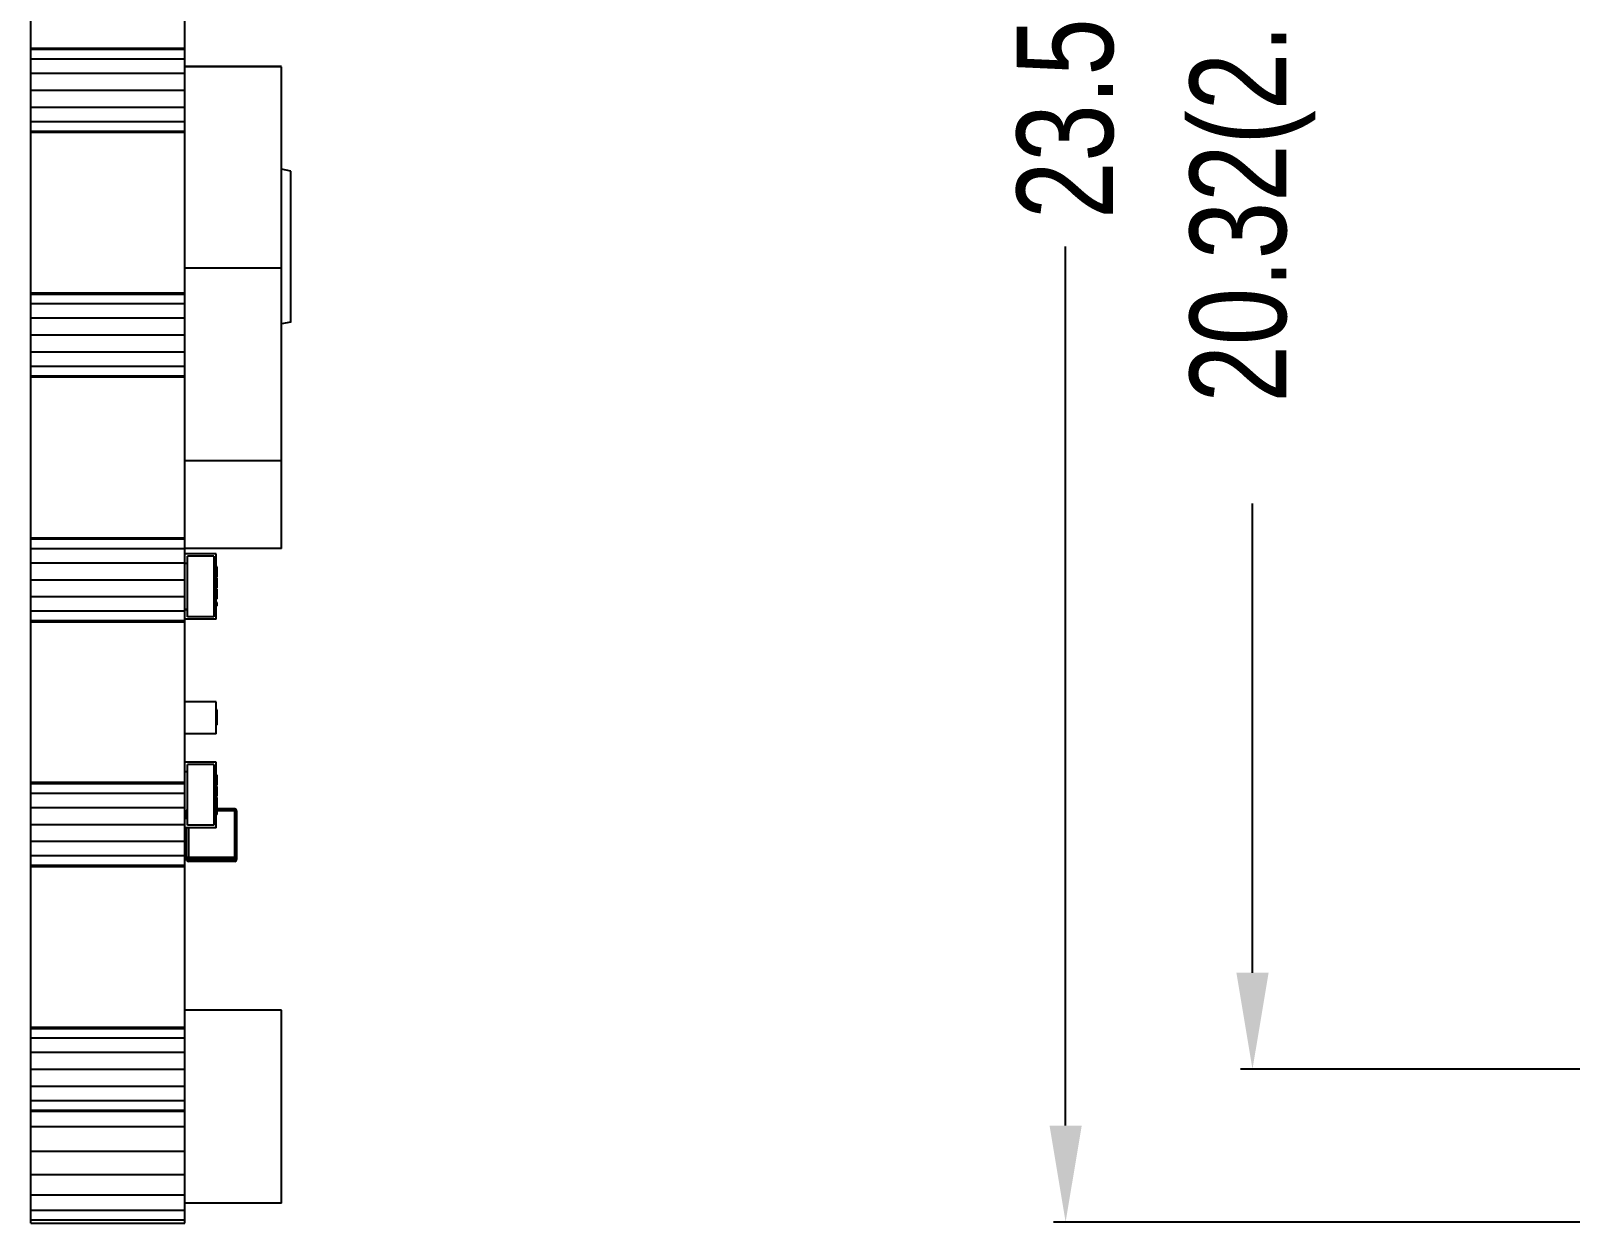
# Model space of a CAD drawing. Header units: inches. Extents: x -3.8 to 68.3, y -16.6 to 35.1.
# Drawn here: x -3.85 to 12.13, y -3.36 to 9.01 of the extents above; entities that cross this region are included whole.
import ezdxf

# ---------------------------------------------------------------- set-up
doc = ezdxf.new("R2010")
doc.units = ezdxf.units.IN
doc.header["$LTSCALE"] = 1.21
doc.header["$MEASUREMENT"] = 0
doc.header["$PDMODE"] = 3
doc.header["$PDSIZE"] = 0.3125
doc.layers.get('0').update_dxf_attribs({"linetype": 'CONTINUOUS'})
doc.layers.get('Defpoints').update_dxf_attribs({"linetype": 'CONTINUOUS'})
for name, color, linetype in [('DIM', 3, 'CONTINUOUS'), ('INTFCLR_1532', 7, 'CONTINUOUS'), ('INTFCLR_1532_2', 7, 'CONTINUOUS')]:
    doc.layers.add(name, color=color, linetype=linetype)
doc.styles.get("Standard").update_dxf_attribs({"font": 'txt', "width": 0.8})
doc.dimstyles.get("Standard").update_dxf_attribs({"dimtxt": 0.15625, "dimasz": 0.1875, "dimexe": 0.125, "dimexo": 0.0625, "dimgap": 0.09, "dimtad": 0, "dimtih": 1, "dimtoh": 1, "dimzin": 4, "dimdsep": 46, "dimtxsty": 'STANDARD', "dimblk": '_FILLED', "dimblk1": '_FILLED', "dimblk2": '_FILLED', "dimcen": 0.09, "dimazin": 1, "dimtp": 0.01, "dimtm": 0.01, "dimtfac": 1, "dimtofl": 0, "dimtmove": 0, "dimatfit": 3, "dimldrblk": '_FILLED', "dimfxl": 1, "dimtolj": 1, "dimtzin": 4, "dimarcsym": 0})

# ---------------------------------------------------------------- blocks, each defined once
blk = doc.blocks.new('_FILLED')
at = {"color": 0, "linetype": 'ByBlock'}
blk.add_solid([(0, 0), (-1, 0.167), (-1, -0.167)], dxfattribs=at)
blk = doc.blocks.new('*D31')
at = {"layer": 'Defpoints', "color": 0}
for p in [(13.905, 18.557), (8.829, -1.763), (13.91, -1.763)]:
    blk.add_point(p, dxfattribs=at)
at = {"layer": 'DIM', "color": 0, "lineweight": -2}
for p, q in [((13.843, 18.557), (8.704, 18.557)), ((8.829, 17.557), (8.829, 12.687)), ((8.829, -0.763), (8.829, 4.107)), ((13.847, -1.763), (8.704, -1.763))]:
    blk.add_line(p, q, dxfattribs=at)
for p, rotation in [((8.829, 18.557), 90), ((8.829, -1.763), 270)]:
    blk.add_blockref('_FILLED', p, dxfattribs=dict(at, rotation=rotation))
at = {"layer": 'DIM', "color": 0, "insert": (8.829, 8.397), "char_height": 1, "attachment_point": 5, "rotation": 90}
blk.add_mtext('\\A1;20.32(2.54*8)', dxfattribs=at)
blk = doc.blocks.new('*D7')
at = {"layer": 'Defpoints', "color": 0}
for p in [(13.525, 20.147), (6.89, -3.349), (29.539, -3.349)]:
    blk.add_point(p, dxfattribs=at)
at = {"layer": 'DIM', "color": 0, "lineweight": -2}
for p, q in [((13.462, 20.147), (6.765, 20.147)), ((6.89, 19.147), (6.89, 10.022)), ((6.89, -2.349), (6.89, 6.776)), ((29.477, -3.349), (6.765, -3.349))]:
    blk.add_line(p, q, dxfattribs=at)
for p, rotation in [((6.89, 20.147), 90), ((6.89, -3.349), 270)]:
    blk.add_blockref('_FILLED', p, dxfattribs=dict(at, rotation=rotation))
at = {"layer": 'DIM', "color": 0, "insert": (6.89, 8.399), "char_height": 1, "attachment_point": 5, "rotation": 90}
blk.add_mtext('\\A1;23.50', dxfattribs=at)

msp = doc.modelspace()

# ---------------------------------------------------------------- linework, layer by layer
at = {"color": 7, "linetype": 'Continuous'}
for p, q in [((-3.848, -3.361), (-3.848, 20.159)), ((-2.248, -3.361), (-2.248, 20.159)), ((-3.848, 8.833), (-2.248, 8.833)), ((-3.848, 8.821), (-2.248, 8.821)), ((-3.848, 8.722), (-2.248, 8.722)), ((-1.248, 8.641), (-2.248, 8.641)), ((-1.248, 8.64), (-2.248, 8.64)), ((-1.248, 6.553), (-1.248, 8.64)), ((-3.848, 8.573), (-2.248, 8.573)), ((-3.848, 8.397), (-2.248, 8.397)), ((-3.848, 8.222), (-2.248, 8.222)), ((-3.848, 8.073), (-2.248, 8.073)), ((-3.848, 7.973), (-2.248, 7.973)), ((-3.848, 7.961), (-2.248, 7.961)), ((-1.148, 7.558), (-1.248, 7.576)), ((-1.148, 6.424), (-1.148, 7.558)), ((-2.248, 6.553), (-1.248, 6.553)), ((-2.248, 6.553), (-1.248, 6.553)), ((-1.248, 3.64), (-1.248, 6.553)), ((-1.148, 5.991), (-1.148, 6.424)), ((-3.848, 6.293), (-2.248, 6.293)), ((-3.848, 6.281), (-2.248, 6.281)), ((-3.848, 6.182), (-2.248, 6.182)), ((-3.848, 6.033), (-2.248, 6.033)), ((-1.148, 5.991), (-1.248, 5.973)), ((-3.848, 5.857), (-2.248, 5.857)), ((-3.848, 5.682), (-2.248, 5.682)), ((-3.848, 5.533), (-2.248, 5.533)), ((-3.848, 5.433), (-2.248, 5.433)), ((-3.848, 5.421), (-2.248, 5.421)), ((-2.248, 4.553), (-1.248, 4.553)), ((-3.848, 3.753), (-2.248, 3.753)), ((-3.848, 3.741), (-2.248, 3.741)), ((-3.848, 3.642), (-2.248, 3.642)), ((-1.248, 3.64), (-2.248, 3.64)), ((-1.923, 3.586), (-2.248, 3.586)), ((-1.923, 3.586), (-2.248, 3.586)), ((-1.948, 3.561), (-2.223, 3.561)), ((-2.223, 2.931), (-2.223, 3.561)), ((-1.948, 3.561), (-1.948, 2.931)), ((-1.948, 3.536), (-1.923, 3.536)), ((-1.923, 3.486), (-1.923, 3.586)), ((-3.848, 3.493), (-2.248, 3.493)), ((-2.223, 3.486), (-2.248, 3.486)), ((-1.923, 3.486), (-1.948, 3.486)), ((-1.923, 2.906), (-1.923, 3.486)), ((-1.913, 3.45), (-1.923, 3.45)), ((-1.913, 3.4), (-1.923, 3.4)), ((-1.913, 3.348), (-1.913, 3.45)), ((-3.848, 3.317), (-2.248, 3.317)), ((-1.913, 3.348), (-1.923, 3.348)), ((-1.913, 3.335), (-1.923, 3.335)), ((-1.913, 3.233), (-1.923, 3.233)), ((-1.913, 3.219), (-1.923, 3.219)), ((-1.913, 3.233), (-1.913, 3.335)), ((-1.913, 3.117), (-1.913, 3.219)), ((-3.848, 3.142), (-2.248, 3.142)), ((-1.913, 3.169), (-1.923, 3.169)), ((-1.913, 3.117), (-1.923, 3.117)), ((-1.913, 3.081), (-1.923, 3.081)), ((-1.913, 3.058), (-1.923, 3.058)), ((-1.913, 3.044), (-1.923, 3.044)), ((-1.913, 3.044), (-1.913, 3.081)), ((-3.848, 2.993), (-2.248, 2.993)), ((-3.848, 2.893), (-2.248, 2.893)), ((-3.848, 2.88), (-2.248, 2.88)), ((-2.223, 3.006), (-2.248, 3.006)), ((-2.248, 3.006), (-2.223, 3.006)), ((-1.923, 2.906), (-2.248, 2.906)), ((-1.948, 2.931), (-2.223, 2.931)), ((-1.923, 3.006), (-1.948, 3.006)), ((-1.948, 2.956), (-1.923, 2.956)), ((-1.923, 2.049), (-2.248, 2.049)), ((-1.923, 2.049), (-2.248, 2.049)), ((-2.223, 2.049), (-2.223, 2.049)), ((-1.948, 2.049), (-1.948, 2.049)), ((-1.923, 1.719), (-1.923, 2.049)), ((-1.913, 1.968), (-1.923, 1.968)), ((-1.913, 1.81), (-1.913, 1.968)), ((-1.913, 1.889), (-1.923, 1.889)), ((-1.913, 1.81), (-1.923, 1.81)), ((-1.923, 1.719), (-2.248, 1.719)), ((-1.923, 1.423), (-2.248, 1.423)), ((-1.923, 1.423), (-2.248, 1.423)), ((-2.223, 1.323), (-2.248, 1.323)), ((-1.948, 1.398), (-2.223, 1.398)), ((-2.223, 0.768), (-2.223, 1.398)), ((-1.948, 1.398), (-1.948, 0.768)), ((-1.948, 1.373), (-1.923, 1.373)), ((-1.923, 1.323), (-1.948, 1.323)), ((-1.923, 1.323), (-1.923, 1.423)), ((-1.923, 0.743), (-1.923, 1.323)), ((-1.913, 1.287), (-1.923, 1.287)), ((-1.913, 1.185), (-1.913, 1.287)), ((-3.848, 1.214), (-2.248, 1.214)), ((-3.848, 1.201), (-2.248, 1.201)), ((-1.913, 1.237), (-1.923, 1.237)), ((-1.913, 1.185), (-1.923, 1.185)), ((-1.913, 1.172), (-1.923, 1.172)), ((-1.913, 1.07), (-1.913, 1.172)), ((-3.848, 1.102), (-2.248, 1.102)), ((-1.913, 1.07), (-1.923, 1.07)), ((-1.913, 1.056), (-1.923, 1.056)), ((-1.913, 1.006), (-1.923, 1.006)), ((-1.913, 0.954), (-1.913, 1.056)), ((-3.848, 0.953), (-2.248, 0.953)), ((-2.223, 0.843), (-2.248, 0.843)), ((-2.248, 0.843), (-2.223, 0.843)), ((-1.923, 0.843), (-1.948, 0.843)), ((-1.913, 0.954), (-1.923, 0.954)), ((-1.913, 0.918), (-1.923, 0.918)), ((-1.913, 0.895), (-1.923, 0.895)), ((-1.913, 0.881), (-1.923, 0.881)), ((-1.913, 0.881), (-1.913, 0.918)), ((-3.848, 0.777), (-2.248, 0.777)), ((-1.923, 0.743), (-2.248, 0.743)), ((-1.948, 0.768), (-2.223, 0.768)), ((-1.948, 0.793), (-1.923, 0.793)), ((-3.848, 0.602), (-2.248, 0.602)), ((-3.848, 0.453), (-2.248, 0.453)), ((-3.848, 0.353), (-2.248, 0.353)), ((-3.848, 0.34), (-2.248, 0.34)), ((-1.248, -1.15), (-2.248, -1.15)), ((-1.248, -1.152), (-2.248, -1.152)), ((-1.248, -3.152), (-1.248, -1.15)), ((-3.848, -1.326), (-2.248, -1.326)), ((-3.848, -1.339), (-2.248, -1.339)), ((-3.848, -1.438), (-2.248, -1.438)), ((-3.848, -1.587), (-2.248, -1.587)), ((-3.848, -1.763), (-2.248, -1.763)), ((-3.848, -1.938), (-2.248, -1.938)), ((-3.848, -2.087), (-2.248, -2.087)), ((-3.848, -2.187), (-2.248, -2.187)), ((-3.848, -2.2), (-2.248, -2.2)), ((-3.848, -2.358), (-2.248, -2.358)), ((-3.848, -2.614), (-2.248, -2.614)), ((-3.848, -2.857), (-2.248, -2.857)), ((-3.848, -3.066), (-2.248, -3.066)), ((-1.248, -3.152), (-2.248, -3.152)), ((-3.848, -3.226), (-2.248, -3.226)), ((-3.848, -3.327), (-2.248, -3.327)), ((-3.848, -3.361), (-2.248, -3.361))]:
    msp.add_line(p, q, dxfattribs=at)
at = {"layer": 'INTFCLR_1532', "color": 7, "linetype": 'Continuous'}
for p, q in [((-2.223, 0.918), (-2.232, 0.918)), ((-2.232, 0.843), (-2.232, 0.918)), ((-1.923, 0.938), (-1.732, 0.938)), ((-1.712, 0.918), (-1.923, 0.918)), ((-1.732, 0.418), (-1.732, 0.938)), ((-1.712, 0.918), (-1.712, 0.438)), ((-2.232, 0.438), (-2.232, 0.743)), ((-2.212, 0.743), (-2.212, 0.418)), ((-2.232, 0.438), (-1.712, 0.438)), ((-1.732, 0.418), (-2.212, 0.418))]:
    msp.add_line(p, q, dxfattribs=at)
for centre, start, end in [((-2.212, 0.918), 121.4485, 180), ((-1.732, 0.918), 0, 90), ((-2.212, 0.438), 180, 270), ((-1.732, 0.438), 270, 0)]:
    msp.add_arc(centre, 0.02, start, end, dxfattribs=at)
at = {"layer": 'INTFCLR_1532_2', "color": 7, "linetype": 'Continuous'}
for p, q in [((-2.232, 0.918), (-2.232, 0.918)), ((-1.732, 0.938), (-1.923, 0.938)), ((-1.712, 0.918), (-1.712, 0.918)), ((-2.232, 0.413), (-2.232, 0.438)), ((-2.232, 0.413), (-1.712, 0.413)), ((-2.212, 0.418), (-2.212, 0.393)), ((-1.732, 0.393), (-2.212, 0.393)), ((-1.732, 0.393), (-1.732, 0.418)), ((-1.712, 0.438), (-1.712, 0.413))]:
    msp.add_line(p, q, dxfattribs=at)
for centre, start, end in [((-2.212, 0.918), 121.4349, 180), ((-1.732, 0.918), 0, 90), ((-2.212, 0.413), 180, 270), ((-1.732, 0.413), 270, 0)]:
    msp.add_arc(centre, 0.02, start, end, dxfattribs=at)

# ---------------------------------------------------------------- dimensions: what is measured, and where the dimension line sits
at = {"layer": 'DIM'}
for base, p1, p2, override, picture, middle in [((6.89, -3.349), (13.525, 20.147), (29.539, -3.349), {"dimtxt": 1, "dimasz": 1, "dimtih": 0, "dimtoh": 0, "dimzin": 0, "dimcen": 0.198, "dimadec": 0, "dimazin": 0, "dimtp": 0, "dimtm": 0, "dimtdec": 4, "dimtzin": 0}, '*D7', (6.89, 8.399)), ((8.829, -1.763), (13.905, 18.557), (13.91, -1.763), {"dimtxt": 1, "dimasz": 1, "dimtih": 0, "dimtoh": 0, "dimzin": 0, "dimpost": '(2.54*8)', "dimcen": 0.198, "dimadec": 0, "dimazin": 0, "dimtp": 0, "dimtm": 0, "dimtdec": 4, "dimtzin": 0}, '*D31', (8.829, 8.397))]:
    dim = msp.add_linear_dim(base=base, p1=p1, p2=p2, angle=90, dimstyle='STANDARD', override=override, dxfattribs=at)
    dim.commit()
    dim.dimension.update_dxf_attribs({"geometry": picture, "text_midpoint": middle})

doc.saveas('drawing.dxf')
